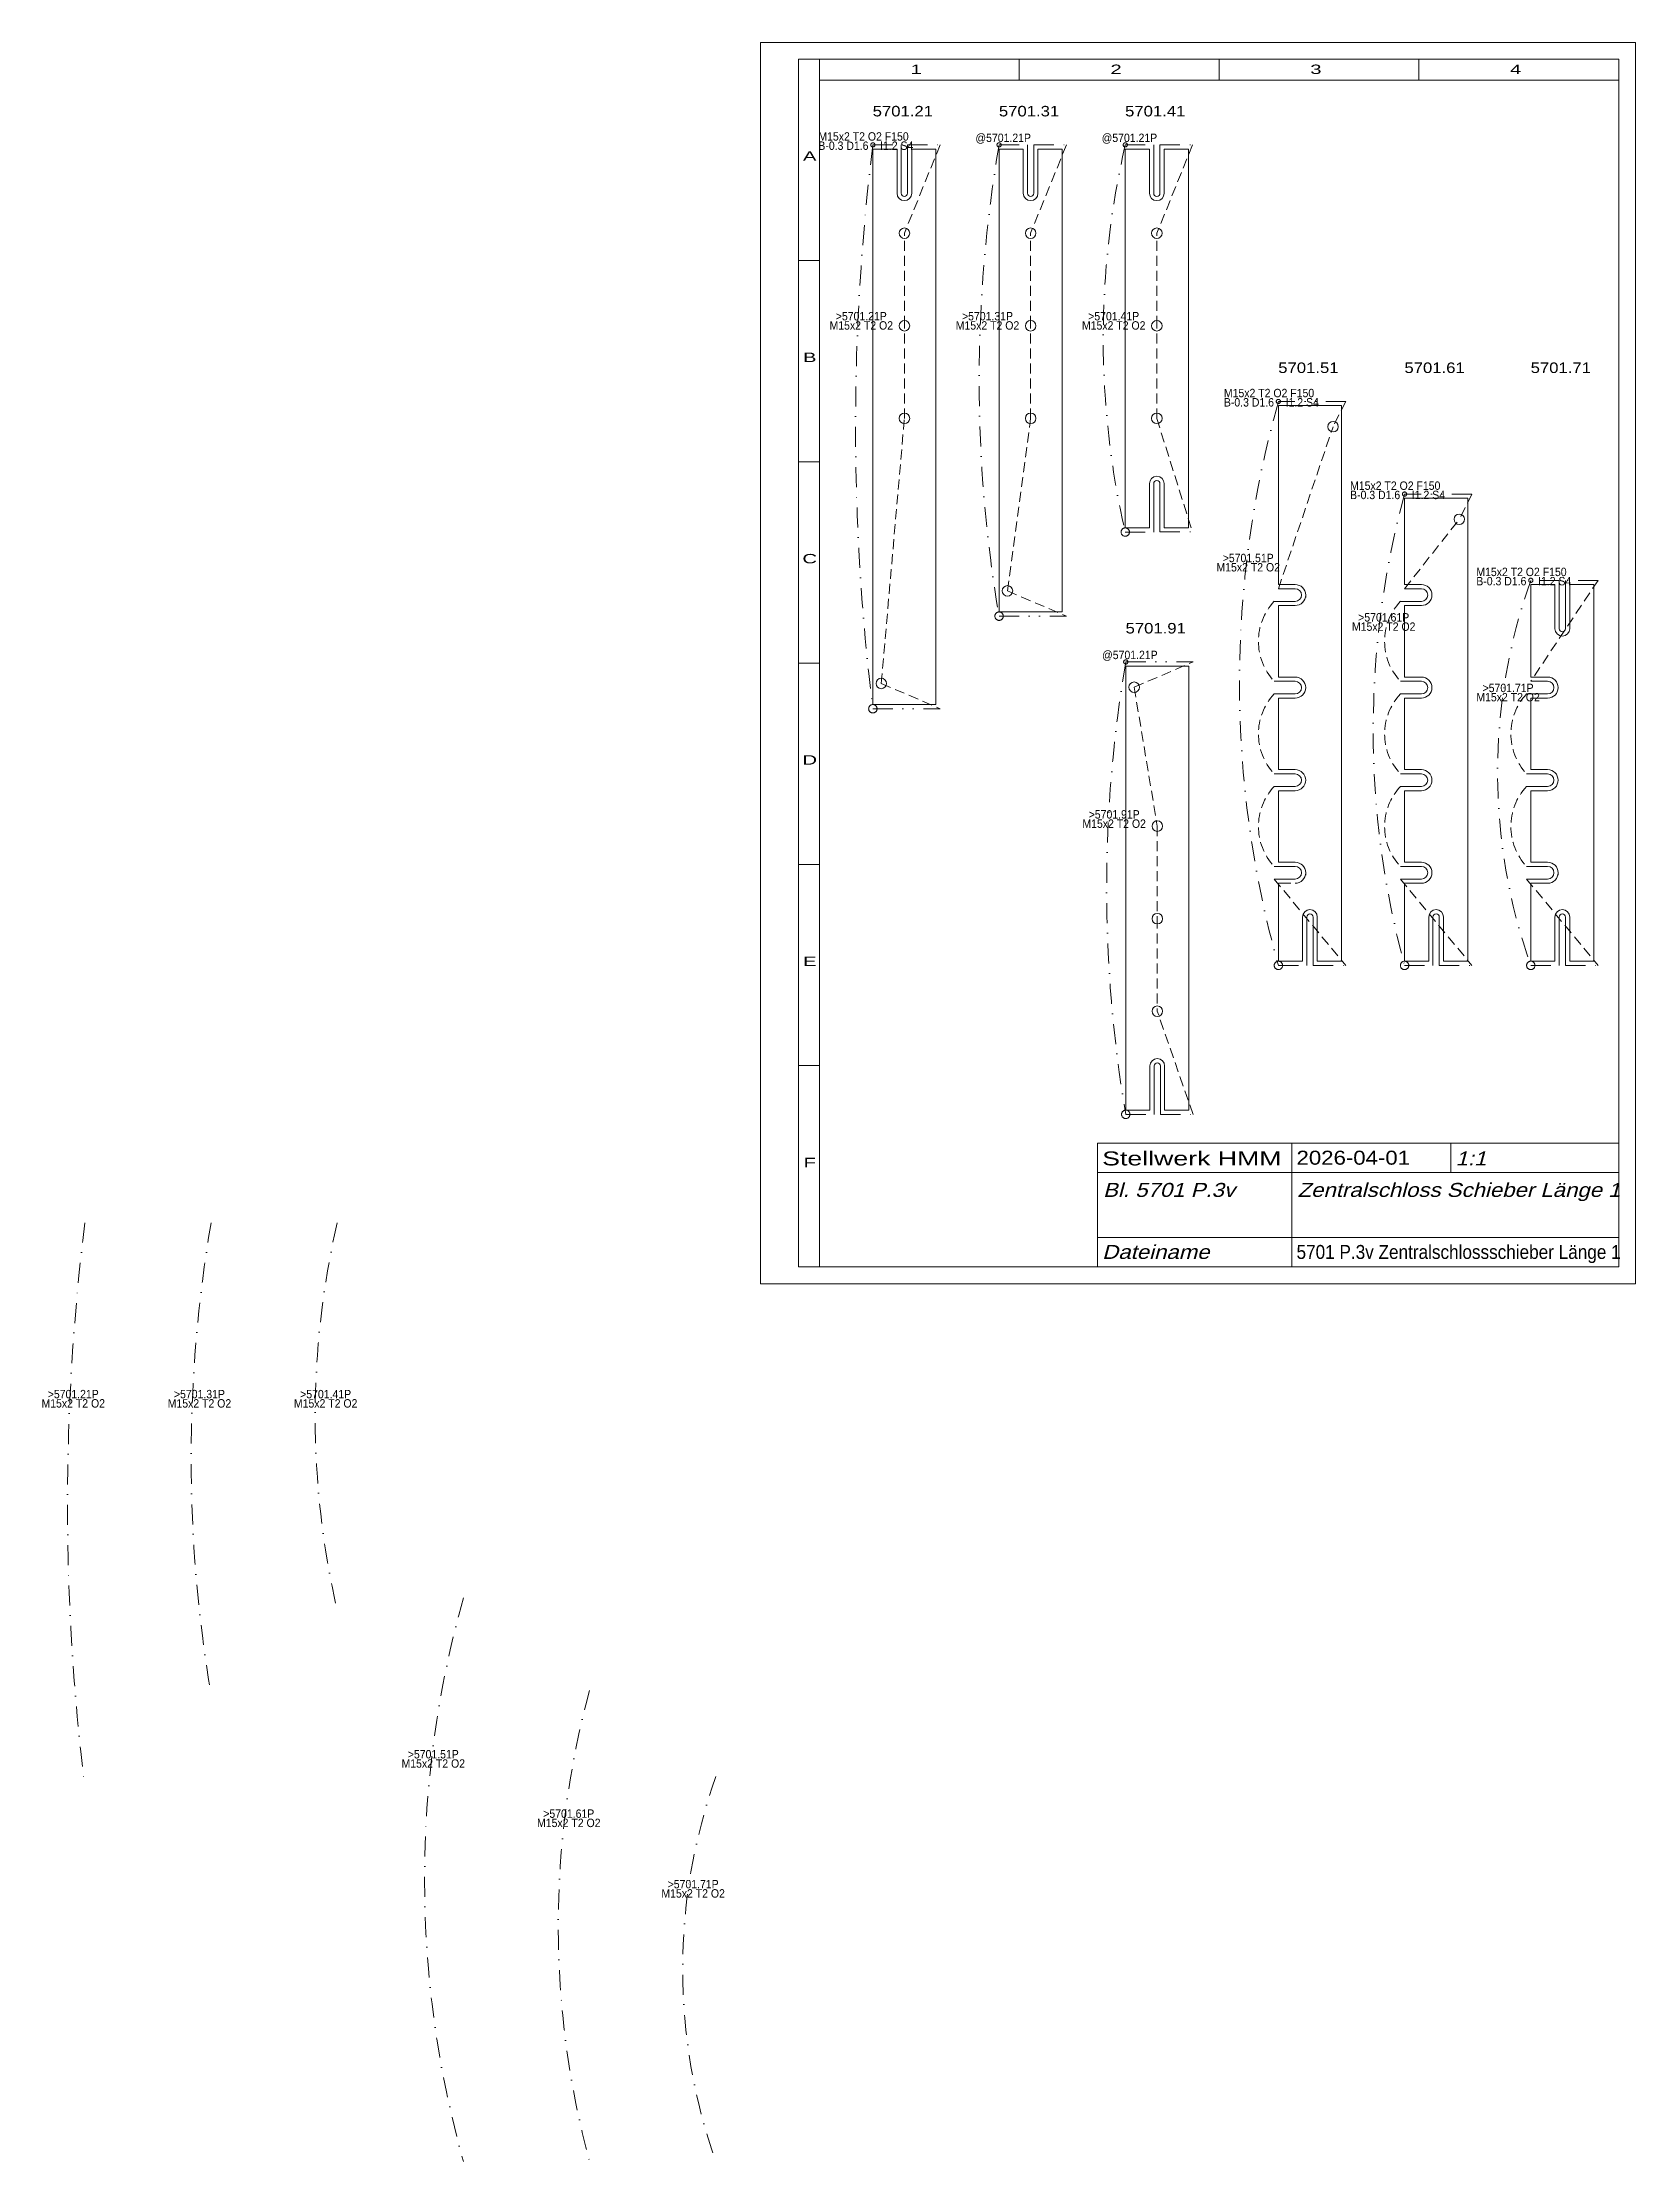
# Model space of a CAD drawing. Extents: x -170 to 209, y -208 to 296.
import ezdxf
from ezdxf.enums import TextEntityAlignment as Align

# ---------------------------------------------------------------- set-up
doc = ezdxf.new("R2010")
doc.units = 0
doc.header["$LTSCALE"] = 9.498078
for name, pattern in [('DASHDOT', [1, 0.5, -0.25, 0, -0.25]), ('DIVIDE', [1.25, 0.5, -0.25, 0, -0.25, 0, -0.25]), ('HIDDEN', [0.375, 0.25, -0.125]), ('PHANTOM', [2.5, 1.25, -0.25, 0.25, -0.25, 0.25, -0.25])]:
    doc.linetypes.add(name, pattern=pattern)
for name, color, linetype, lineweight in [('5701_21P', 230, 'CONTINUOUS', 13), ('5701_2___4G WEICHENSCHIEBER', 30, 'CONTINUOUS', 18), ('5701_31P', 230, 'CONTINUOUS', 13), ('5701_41P', 230, 'CONTINUOUS', 13), ('5701_51P', 230, 'CONTINUOUS', 13), ('5701_61P', 230, 'CONTINUOUS', 13), ('5701_71P', 230, 'CONTINUOUS', 13), ('5701_91P', 230, 'CONTINUOUS', 13), ('5701___ ZENTRALSCHLOSS', 230, 'CONTINUOUS', 13), ('_5701_5___7G FAHRSTRAßENSCHIEBER', 5, 'CONTINUOUS', 18), ('BESCHRIFTUNG', 7, 'CONTINUOUS', 25), ('BESCHRIFTUNG0', 7, 'CONTINUOUS', 25), ('STANDARD', 7, 'CONTINUOUS', 0)]:
    doc.layers.add(name, color=color, linetype=linetype, lineweight=lineweight)
doc.styles.add('Arial', font='arial.ttf')

msp = doc.modelspace()

# ---------------------------------------------------------------- linework, layer by layer
at = {"layer": '5701_21P', "linetype": 'DIVIDE'}
for p, q in [((27.69, 271.65), (34.44, 271.65)), ((35.94, 271.65), (43.69, 271.65)), ((27.69, 137.65), (43.69, 137.65))]:
    msp.add_line(p, q, dxfattribs=at)
at = {"layer": '5701_21P'}
for p, q in [((34.44, 260.15), (34.44, 271.65)), ((35.94, 260.15), (35.94, 271.65))]:
    msp.add_line(p, q, dxfattribs=at)
at = {"layer": '5701_21P', "linetype": 'HIDDEN'}
for p, q in [((43.69, 271.65), (35.19, 250.65)), ((35.19, 228.65), (35.19, 250.65)), ((35.19, 206.65), (35.19, 228.65)), ((29.69, 143.65), (35.19, 206.65)), ((29.69, 143.65), (43.69, 137.65))]:
    msp.add_line(p, q, dxfattribs=at)
at = {"layer": '5701_21P', "linetype": 'PHANTOM'}
for centre, radius in [((27.69, 271.65), 0.5), ((27.69, 137.65), 1)]:
    msp.add_circle(centre, radius, dxfattribs=at)
at = {"layer": '5701_21P'}
for centre in [(35.19, 250.65), (35.19, 228.65), (35.19, 206.65), (29.69, 143.65)]:
    msp.add_circle(centre, 1.25, dxfattribs=at)
msp.add_arc((35.19, 260.15), 0.75, 180, 360, dxfattribs=at)
at = {"layer": '5701_2___4G WEICHENSCHIEBER'}
for p, q in [((27.69, 270.65), (33.44, 270.65)), ((27.69, 138.65), (27.69, 270.65)), ((36.94, 270.65), (42.69, 270.65)), ((42.69, 138.65), (42.69, 270.65)), ((57.69, 160.65), (57.69, 270.65)), ((57.69, 270.65), (63.44, 270.65)), ((66.94, 270.65), (72.69, 270.65)), ((72.69, 160.65), (72.69, 270.65)), ((57.69, 160.65), (72.69, 160.65)), ((102.8, 147.76), (87.8, 147.76)), ((87.8, 147.76), (87.8, 42.26)), ((102.8, 147.76), (102.8, 42.26)), ((27.69, 138.65), (42.69, 138.65)), ((93.55, 42.26), (87.8, 42.26)), ((102.8, 42.26), (97.05, 42.26))]:
    msp.add_line(p, q, dxfattribs=at)
at = {"layer": '5701_2___4G WEICHENSCHIEBER', "linetype": 'CONTINUOUS'}
for p, q in [((33.44, 260.15), (33.44, 270.65)), ((36.94, 260.15), (36.94, 270.65)), ((63.44, 260.15), (63.44, 270.65)), ((66.94, 260.15), (66.94, 270.65)), ((87.69, 270.65), (93.44, 270.65)), ((87.69, 180.63), (87.69, 270.65)), ((93.44, 260.15), (93.44, 270.65)), ((96.94, 260.15), (96.94, 270.65)), ((96.94, 270.65), (102.69, 270.65)), ((102.69, 180.65), (102.69, 270.65)), ((93.44, 191.15), (93.44, 180.63)), ((96.94, 191.15), (96.94, 180.65)), ((87.69, 180.63), (93.44, 180.63)), ((96.94, 180.65), (102.69, 180.65)), ((93.55, 52.76), (93.55, 42.26)), ((97.05, 52.76), (97.05, 42.26))]:
    msp.add_line(p, q, dxfattribs=at)
for centre, start, end in [((35.19, 260.15), 180, 360), ((65.19, 260.15), 180, 360), ((95.19, 260.15), 180, 360), ((95.19, 191.15), 0, 180), ((95.3, 52.76), 0, 180)]:
    msp.add_arc(centre, 1.75, start, end, dxfattribs=at)
at = {"layer": '5701_31P', "linetype": 'DIVIDE'}
for p, q in [((57.69, 271.65), (64.44, 271.65)), ((65.94, 271.65), (73.69, 271.65)), ((57.69, 159.65), (73.69, 159.65))]:
    msp.add_line(p, q, dxfattribs=at)
at = {"layer": '5701_31P'}
for p, q in [((64.44, 260.15), (64.44, 271.65)), ((65.94, 260.15), (65.94, 271.65))]:
    msp.add_line(p, q, dxfattribs=at)
at = {"layer": '5701_31P', "linetype": 'HIDDEN'}
for p, q in [((73.69, 271.65), (65.19, 250.65)), ((65.19, 228.65), (65.19, 250.65)), ((65.19, 206.65), (65.19, 228.65)), ((59.69, 165.65), (65.19, 206.65)), ((59.69, 165.65), (73.69, 159.65))]:
    msp.add_line(p, q, dxfattribs=at)
at = {"layer": '5701_31P', "linetype": 'PHANTOM'}
for centre, radius in [((57.69, 271.65), 0.5), ((57.69, 159.65), 1)]:
    msp.add_circle(centre, radius, dxfattribs=at)
at = {"layer": '5701_31P'}
for centre in [(65.19, 250.65), (65.19, 228.65), (65.19, 206.65), (59.69, 165.65)]:
    msp.add_circle(centre, 1.25, dxfattribs=at)
msp.add_arc((65.19, 260.15), 0.75, 180, 360, dxfattribs=at)
at = {"layer": '5701_41P', "linetype": 'DIVIDE'}
for p, q in [((87.69, 271.65), (94.44, 271.65)), ((95.94, 271.65), (103.69, 271.65)), ((87.69, 179.63), (94.44, 179.63)), ((95.94, 179.65), (103.69, 179.65))]:
    msp.add_line(p, q, dxfattribs=at)
at = {"layer": '5701_41P'}
for p, q in [((94.44, 260.15), (94.44, 271.65)), ((95.94, 260.15), (95.94, 271.65)), ((94.44, 191.15), (94.44, 179.63)), ((95.94, 191.15), (95.94, 179.65))]:
    msp.add_line(p, q, dxfattribs=at)
at = {"layer": '5701_41P', "linetype": 'HIDDEN'}
for p, q in [((103.69, 271.65), (95.19, 250.65)), ((95.19, 228.65), (95.19, 250.65)), ((95.19, 206.65), (95.19, 228.65)), ((95.19, 206.65), (103.69, 179.65))]:
    msp.add_line(p, q, dxfattribs=at)
at = {"layer": '5701_41P', "linetype": 'PHANTOM'}
for centre, radius in [((87.69, 271.65), 0.5), ((87.69, 179.63), 1)]:
    msp.add_circle(centre, radius, dxfattribs=at)
at = {"layer": '5701_41P', "linetype": 'CONTINUOUS'}
for centre in [(95.19, 250.65), (95.19, 228.65), (95.19, 206.65)]:
    msp.add_circle(centre, 1.25, dxfattribs=at)
at = {"layer": '5701_41P'}
for centre, start, end in [((95.19, 260.15), 180, 360), ((95.19, 191.15), 0, 180)]:
    msp.add_arc(centre, 0.75, start, end, dxfattribs=at)
at = {"layer": '5701_51P', "linetype": 'DIVIDE'}
for p, q in [((140.08, 210.67), (124.08, 210.67)), ((124.08, 76.66), (130.83, 76.66)), ((132.33, 76.66), (140.08, 76.66))]:
    msp.add_line(p, q, dxfattribs=at)
at = {"layer": '5701_51P', "linetype": 'HIDDEN'}
for p, q in [((140.08, 210.67), (137.08, 204.67)), ((124.08, 166.17), (137.08, 204.67)), ((123.08, 97.17), (140.08, 76.66))]:
    msp.add_line(p, q, dxfattribs=at)
at = {"layer": '5701_51P'}
for p, q in [((128.08, 163.17), (123.08, 163.17)), ((128.08, 166.17), (124.08, 166.17)), ((128.08, 144.17), (123.08, 144.17)), ((128.08, 141.17), (123.08, 141.17)), ((128.08, 122.17), (123.08, 122.17)), ((128.08, 119.17), (123.08, 119.17)), ((128.08, 100.17), (123.08, 100.17)), ((128.08, 97.17), (123.08, 97.17)), ((130.83, 88.15), (130.83, 76.66)), ((132.33, 88.15), (132.33, 76.66))]:
    msp.add_line(p, q, dxfattribs=at)
at = {"layer": '5701_51P', "linetype": 'PHANTOM'}
for centre, radius in [((124.08, 210.67), 0.5), ((124.08, 76.66), 1)]:
    msp.add_circle(centre, radius, dxfattribs=at)
at = {"layer": '5701_51P', "linetype": 'CONTINUOUS'}
msp.add_circle((137.08, 204.67), 1.25, dxfattribs=at)
at = {"layer": '5701_51P', "linetype": 'HIDDEN'}
for centre in [(133.28, 153.67), (133.28, 131.67), (133.28, 109.67)]:
    msp.add_arc(centre, 13.94, 137.0209, 222.9791, dxfattribs=at)
at = {"layer": '5701_51P'}
for centre, radius, start, end in [((128.08, 164.67), 1.5, 270, 450), ((128.08, 142.67), 1.5, 270, 450), ((128.08, 120.67), 1.5, 270, 450), ((128.08, 98.67), 1.5, 270, 450), ((131.58, 88.15), 0.75, 0, 180)]:
    msp.add_arc(centre, radius, start, end, dxfattribs=at)
at = {"layer": '5701_61P', "linetype": 'DIVIDE'}
for p, q in [((170.08, 188.66), (154.08, 188.66)), ((154.08, 76.66), (160.83, 76.66)), ((162.33, 76.66), (170.08, 76.66))]:
    msp.add_line(p, q, dxfattribs=at)
at = {"layer": '5701_61P', "linetype": 'HIDDEN'}
for p, q in [((170.08, 188.66), (167.08, 182.67)), ((154.08, 166.17), (167.08, 182.67)), ((153.08, 97.17), (170.08, 76.66))]:
    msp.add_line(p, q, dxfattribs=at)
at = {"layer": '5701_61P'}
for p, q in [((158.08, 163.17), (153.08, 163.17)), ((158.08, 166.17), (154.08, 166.17)), ((158.08, 144.17), (153.08, 144.17)), ((158.08, 141.17), (153.08, 141.17)), ((158.08, 122.17), (153.08, 122.17)), ((158.08, 119.17), (153.08, 119.17)), ((158.08, 100.17), (153.08, 100.17)), ((158.08, 97.17), (153.08, 97.17)), ((160.83, 88.15), (160.83, 76.66)), ((162.33, 88.15), (162.33, 76.66))]:
    msp.add_line(p, q, dxfattribs=at)
at = {"layer": '5701_61P', "linetype": 'PHANTOM'}
for centre, radius in [((154.08, 188.66), 0.5), ((154.08, 76.66), 1)]:
    msp.add_circle(centre, radius, dxfattribs=at)
at = {"layer": '5701_61P', "linetype": 'CONTINUOUS'}
msp.add_circle((167.08, 182.67), 1.25, dxfattribs=at)
at = {"layer": '5701_61P', "linetype": 'HIDDEN'}
for centre in [(163.28, 153.67), (163.28, 131.67), (163.28, 109.67)]:
    msp.add_arc(centre, 13.94, 137.0209, 222.9791, dxfattribs=at)
at = {"layer": '5701_61P'}
for centre, radius, start, end in [((158.08, 164.67), 1.5, 270, 450), ((158.08, 142.67), 1.5, 270, 450), ((158.08, 120.67), 1.5, 270, 450), ((158.08, 98.67), 1.5, 270, 450), ((161.58, 88.15), 0.75, 0, 180)]:
    msp.add_arc(centre, radius, start, end, dxfattribs=at)
at = {"layer": '5701_71P', "linetype": 'DIVIDE'}
for p, q in [((190.83, 168.16), (184.08, 168.16)), ((200.08, 168.16), (192.33, 168.16)), ((184.08, 76.66), (190.83, 76.66)), ((192.33, 76.66), (200.08, 76.66))]:
    msp.add_line(p, q, dxfattribs=at)
at = {"layer": '5701_71P', "linetype": 'HIDDEN'}
for p, q in [((200.08, 168.16), (184.08, 144.17)), ((183.08, 97.17), (200.08, 76.66))]:
    msp.add_line(p, q, dxfattribs=at)
at = {"layer": '5701_71P'}
for p, q in [((190.83, 156.67), (190.83, 168.16)), ((192.33, 156.67), (192.33, 168.16)), ((188.08, 141.17), (183.08, 141.17)), ((188.08, 144.17), (184.08, 144.17)), ((188.08, 122.17), (183.08, 122.17)), ((188.08, 119.17), (183.08, 119.17)), ((188.08, 100.17), (183.08, 100.17)), ((188.08, 97.17), (183.08, 97.17)), ((190.83, 88.15), (190.83, 76.66)), ((192.33, 88.15), (192.33, 76.66))]:
    msp.add_line(p, q, dxfattribs=at)
at = {"layer": '5701_71P', "linetype": 'PHANTOM'}
for centre, radius in [((184.08, 168.16), 0.5), ((184.08, 76.66), 1)]:
    msp.add_circle(centre, radius, dxfattribs=at)
at = {"layer": '5701_71P'}
for centre, radius, start, end in [((191.58, 156.67), 0.75, 180, 360), ((188.08, 142.67), 1.5, 270, 450), ((188.08, 120.67), 1.5, 270, 450), ((188.08, 98.67), 1.5, 270, 450), ((191.58, 88.15), 0.75, 0, 180)]:
    msp.add_arc(centre, radius, start, end, dxfattribs=at)
at = {"layer": '5701_71P', "linetype": 'HIDDEN'}
for centre in [(193.28, 131.67), (193.28, 109.67)]:
    msp.add_arc(centre, 13.94, 137.0209, 222.9791, dxfattribs=at)
at = {"layer": '5701_91P', "linetype": 'DIVIDE'}
for p, q in [((87.8, 148.76), (103.8, 148.76)), ((87.8, 41.26), (94.55, 41.26)), ((96.05, 41.26), (103.8, 41.26))]:
    msp.add_line(p, q, dxfattribs=at)
at = {"layer": '5701_91P', "linetype": 'HIDDEN'}
for p, q in [((89.8, 142.76), (103.8, 148.76)), ((89.8, 142.76), (95.3, 109.76)), ((95.3, 109.76), (95.3, 87.76)), ((95.3, 87.76), (95.3, 65.76)), ((103.8, 41.26), (95.3, 65.76))]:
    msp.add_line(p, q, dxfattribs=at)
at = {"layer": '5701_91P'}
for p, q in [((94.55, 52.76), (94.55, 41.26)), ((96.05, 52.76), (96.05, 41.26))]:
    msp.add_line(p, q, dxfattribs=at)
at = {"layer": '5701_91P', "linetype": 'PHANTOM'}
for centre, radius in [((87.8, 148.76), 0.5), ((87.8, 41.26), 1)]:
    msp.add_circle(centre, radius, dxfattribs=at)
at = {"layer": '5701_91P'}
for centre in [(89.8, 142.76), (95.3, 109.76), (95.3, 87.76), (95.3, 65.76)]:
    msp.add_circle(centre, 1.25, dxfattribs=at)
msp.add_arc((95.3, 52.76), 0.75, 0, 180, dxfattribs=at)
at = {"layer": '5701___ ZENTRALSCHLOSS', "linetype": 'DASHDOT'}
for centre, radius, start, end in [((572.2, 204.65), 548.62, 172.9852, 187.0148), ((386.87, 215.65), 333.91, 170.3454, 189.6546), ((287.31, 225.64), 204.86, 167.0208, 192.9792), ((362.33, 143.66), 247.49, 164.2926, 195.7074), ((360.55, 132.66), 213.93, 164.8257, 195.1743), ((312.78, 122.41), 136.59, 160.4304, 199.5696), ((403.76, 95.01), 320.5, 170.3454, 189.6546), ((384.88, -51.51), 548.62, 172.9852, 187.0148), ((199.56, -40.51), 333.91, 170.3454, 189.6546), ((99.99, -30.52), 204.86, 167.0208, 192.9792), ((168.62, -140.61), 247.49, 164.2926, 195.7074), ((166.84, -151.62), 213.93, 164.8257, 195.1743), ((119.07, -161.86), 136.59, 160.4304, 199.5696)]:
    msp.add_arc(centre, radius, start, end, dxfattribs=at)
at = {"layer": '_5701_5___7G FAHRSTRAßENSCHIEBER'}
for p, q in [((139.08, 209.67), (124.08, 209.67)), ((124.08, 209.67), (124.08, 167.17)), ((139.08, 77.66), (139.08, 209.67)), ((169.08, 187.66), (154.08, 187.66)), ((154.08, 187.66), (154.08, 167.17)), ((169.08, 77.66), (169.08, 187.66)), ((128.08, 167.17), (124.08, 167.17)), ((158.08, 167.17), (154.08, 167.17)), ((184.08, 167.16), (184.08, 145.17)), ((189.83, 167.16), (184.08, 167.16)), ((189.83, 156.67), (189.83, 167.16)), ((199.08, 167.16), (193.33, 167.16)), ((193.33, 156.67), (193.33, 167.16)), ((199.08, 77.66), (199.08, 167.16)), ((128.08, 162.17), (124.08, 162.17)), ((124.08, 162.17), (124.08, 145.17)), ((130.58, 164.67), (130.58, 164.12)), ((158.08, 162.17), (154.08, 162.17)), ((154.08, 162.17), (154.08, 145.17)), ((160.58, 164.67), (160.58, 164.12)), ((128.08, 145.17), (124.08, 145.17)), ((158.08, 145.17), (154.08, 145.17)), ((188.08, 145.17), (184.08, 145.17)), ((128.08, 140.17), (124.08, 140.17)), ((124.08, 140.17), (124.08, 123.17)), ((158.08, 140.17), (154.08, 140.17)), ((154.08, 140.17), (154.08, 123.17)), ((184.08, 140.17), (184.08, 123.17)), ((188.08, 140.17), (184.08, 140.17)), ((128.08, 123.17), (124.08, 123.17)), ((158.08, 123.17), (154.08, 123.17)), ((188.08, 123.17), (184.08, 123.17)), ((128.08, 118.17), (124.08, 118.17)), ((124.08, 118.17), (124.08, 101.17)), ((158.08, 118.17), (154.08, 118.17)), ((154.08, 118.17), (154.08, 101.17)), ((184.08, 118.17), (184.08, 101.17)), ((188.08, 118.17), (184.08, 118.17)), ((128.08, 101.17), (124.08, 101.17)), ((158.08, 101.17), (154.08, 101.17)), ((188.08, 101.17), (184.08, 101.17)), ((124.08, 96.17), (124.08, 77.66)), ((127.08, 96.17), (124.08, 96.17)), ((130.58, 98.67), (130.58, 98.12)), ((154.08, 96.17), (154.08, 77.66)), ((158.08, 96.17), (154.08, 96.17)), ((184.08, 96.17), (184.08, 77.66)), ((188.08, 96.17), (184.08, 96.17)), ((190.58, 98.67), (190.58, 98.12)), ((129.83, 88.15), (129.83, 77.66)), ((133.33, 88.15), (133.33, 77.66)), ((159.83, 88.15), (159.83, 77.66)), ((163.33, 88.15), (163.33, 77.66)), ((189.83, 88.15), (189.83, 77.66)), ((193.33, 88.15), (193.33, 77.66)), ((124.08, 77.66), (129.83, 77.66)), ((133.33, 77.66), (139.08, 77.66)), ((154.08, 77.66), (159.83, 77.66)), ((163.33, 77.66), (169.08, 77.66)), ((184.08, 77.66), (189.83, 77.66)), ((193.33, 77.66), (199.08, 77.66))]:
    msp.add_line(p, q, dxfattribs=at)
for centre, radius, start, end in [((128.08, 164.67), 2.5, 270, 450), ((158.08, 164.67), 2.5, 270, 450), ((191.58, 156.67), 1.75, 180, 360), ((128.08, 142.67), 2.5, 270, 450), ((158.08, 142.67), 2.5, 270, 450), ((188.08, 142.67), 2.5, 270, 450), ((128.08, 120.67), 2.5, 270, 450), ((158.08, 120.67), 2.5, 270, 450), ((188.08, 120.67), 2.5, 270, 450), ((128.08, 98.67), 2.5, 270, 450), ((158.08, 98.67), 2.5, 270, 450), ((188.08, 98.67), 2.5, 270, 450), ((131.58, 88.15), 1.75, 0, 180), ((161.58, 88.15), 1.75, 0, 180), ((191.58, 88.15), 1.75, 0, 180)]:
    msp.add_arc(centre, radius, start, end, dxfattribs=at)
at = {"layer": 'STANDARD'}
for p, q in [((1, 1), (1, 296)), ((1, 296), (209, 296)), ((209, 296), (209, 1)), ((10, 5), (10, 292)), ((10, 292), (15, 292)), ((15, 292), (205, 292)), ((15, 287), (15, 292)), ((62.5, 292), (62.5, 287)), ((110, 292), (110, 287)), ((157.5, 292), (157.5, 287)), ((205, 292), (205, 287)), ((15, 287), (205, 287)), ((15, 5), (15, 287)), ((205, 287), (205, 5)), ((10, 244.17), (15, 244.17)), ((10, 196.33), (15, 196.33)), ((205, 182.12), (205, 5.12)), ((10, 148.5), (15, 148.5)), ((10, 100.67), (15, 100.67)), ((10, 52.83), (15, 52.83)), ((209, 1), (1, 1)), ((10, 5), (15, 5)), ((205, 5), (15, 5))]:
    msp.add_line(p, q, dxfattribs=at)
at = {"layer": 'STANDARD', "lineweight": 0}
for p, q in [((81.11, 34.4), (205, 34.4)), ((81.11, 34.4), (81.11, 5)), ((127.31, 34.4), (127.31, 5)), ((165.11, 34.4), (165.11, 27.4)), ((81.11, 27.4), (205, 27.4)), ((81.11, 12), (205, 12))]:
    msp.add_line(p, q, dxfattribs=at)

# ---------------------------------------------------------------- texts
at = {"layer": '5701_21P', "insert": (14.74, 270.42), "char_height": 2, "attachment_point": 7, "line_spacing_factor": 0.66, "style": 'Arial'}
msp.add_mtext('\\W0.891762;M15x2 T2 O2 F150\\PB-0.3 D1.6    I1.2 S4', dxfattribs=at)
at = {"layer": '5701_31P', "style": 'Arial', "width": 0.891737}
msp.add_text('@5701.21P', height=2, dxfattribs=at).set_placement((52.08, 272.32))
at = {"layer": '5701_41P', "style": 'Arial', "width": 0.891737}
msp.add_text('@5701.21P', height=2, dxfattribs=at).set_placement((82.08, 272.32))
at = {"layer": '5701_51P', "insert": (111.13, 209.44), "char_height": 2, "attachment_point": 7, "line_spacing_factor": 0.66, "style": 'Arial'}
msp.add_mtext('\\W0.891762;M15x2 T2 O2 F150\\PB-0.3 D1.6    I1.2 S4', dxfattribs=at)
at = {"layer": '5701_61P', "insert": (141.13, 187.43), "char_height": 2, "attachment_point": 7, "line_spacing_factor": 0.66, "style": 'Arial'}
msp.add_mtext('\\W0.891762;M15x2 T2 O2 F150\\PB-0.3 D1.6    I1.2 S4', dxfattribs=at)
at = {"layer": '5701_71P', "insert": (171.13, 166.94), "char_height": 2, "attachment_point": 7, "line_spacing_factor": 0.66, "style": 'Arial'}
msp.add_mtext('\\W0.891762;M15x2 T2 O2 F150\\PB-0.3 D1.6    I1.2 S4', dxfattribs=at)
at = {"layer": '5701_91P', "style": 'Arial', "width": 0.891737}
msp.add_text('@5701.21P', height=2, dxfattribs=at).set_placement((82.19, 149.44))
at = {"layer": '5701___ ZENTRALSCHLOSS', "char_height": 2, "attachment_point": 5, "line_spacing_factor": 0.66, "style": 'Arial'}
for s, insert in [('\\W0.891720;>5701.21P\\PM15x2 T2 O2', (24.94, 229.82)), ('\\W0.891720;>5701.31P\\PM15x2 T2 O2', (54.94, 229.82)), ('\\W0.891720;>5701.41P\\PM15x2 T2 O2', (84.94, 229.82)), ('\\W0.891720;>5701.51P\\PM15x2 T2 O2', (116.91, 172.36)), ('\\W0.891720;>5701.61P\\PM15x2 T2 O2', (149.12, 158.25)), ('\\W0.891720;>5701.71P\\PM15x2 T2 O2', (178.68, 141.48)), ('\\W0.891720;>5701.91P\\PM15x2 T2 O2', (85.05, 111.43)), ('\\W0.891720;>5701.21P\\PM15x2 T2 O2', (-162.38, -26.34)), ('\\W0.891720;>5701.31P\\PM15x2 T2 O2', (-132.38, -26.34)), ('\\W0.891720;>5701.41P\\PM15x2 T2 O2', (-102.38, -26.34)), ('\\W0.891720;>5701.51P\\PM15x2 T2 O2', (-76.8, -111.92)), ('\\W0.891720;>5701.61P\\PM15x2 T2 O2', (-44.59, -126.03)), ('\\W0.891720;>5701.71P\\PM15x2 T2 O2', (-15.03, -142.79))]:
    msp.add_mtext(s, dxfattribs=dict(at, insert=insert))
at = {"layer": 'BESCHRIFTUNG', "style": 'Arial', "width": 1.135139}
for s, p in [('5701.21', (27.65, 278.41)), ('5701.31', (57.65, 278.41)), ('5701.41', (87.65, 278.41)), ('5701.51', (124.05, 217.43)), ('5701.61', (154.05, 217.43)), ('5701.71', (184.05, 217.43)), ('5701.91', (87.76, 155.53))]:
    msp.add_text(s, height=2.5, dxfattribs=at).set_placement(p)
at = {"layer": 'BESCHRIFTUNG0', "style": 'Arial'}
for s, width, p in [('Stellwerk HMM', 1.365378, (82.2, 32.44)), ('2026-04-01', 1.135137, (128.4, 32.62)), ('5701 P.3v Zentralschlossschieber Länge 1', 0.877728, (128.4, 10.22))]:
    msp.add_text(s, height=3.325, dxfattribs=dict(at, width=width)).set_placement(p, align=Align.TOP_LEFT)
at = {"layer": 'BESCHRIFTUNG0', "style": 'Arial', "oblique": 15}
for s, width, p in [('1:1', 1.134865, (166.2, 32.44)), ('Bl. 5701 P.3v', 1.134936, (82.42, 24.96)), ('Zentralschloss Schieber Länge 1', 1.134944, (128.62, 24.96)), ('Dateiname', 1.135074, (82.2, 10.22))]:
    msp.add_text(s, height=3.325, dxfattribs=dict(at, width=width)).set_placement(p, align=Align.TOP_LEFT)
at = {"layer": 'STANDARD', "style": 'Arial'}
for s, width, p in [('1', 1.547923, (38, 290.72)), ('2', 1.547922, (85.5, 290.72)), ('3', 1.547923, (133, 290.72)), ('4', 1.547923, (180.5, 290.72)), ('A', 1.547987, (12.68, 270.1)), ('B', 1.547987, (12.68, 222.26)), ('C', 1.548103, (12.68, 174.43)), ('D', 1.548104, (12.68, 126.6)), ('E', 1.547987, (12.68, 78.76)), ('F', 1.547769, (12.68, 30.93))]:
    msp.add_text(s, height=2.23, dxfattribs=dict(at, width=width)).set_placement(p, align=Align.TOP_CENTER)

doc.saveas('drawing.dxf')
